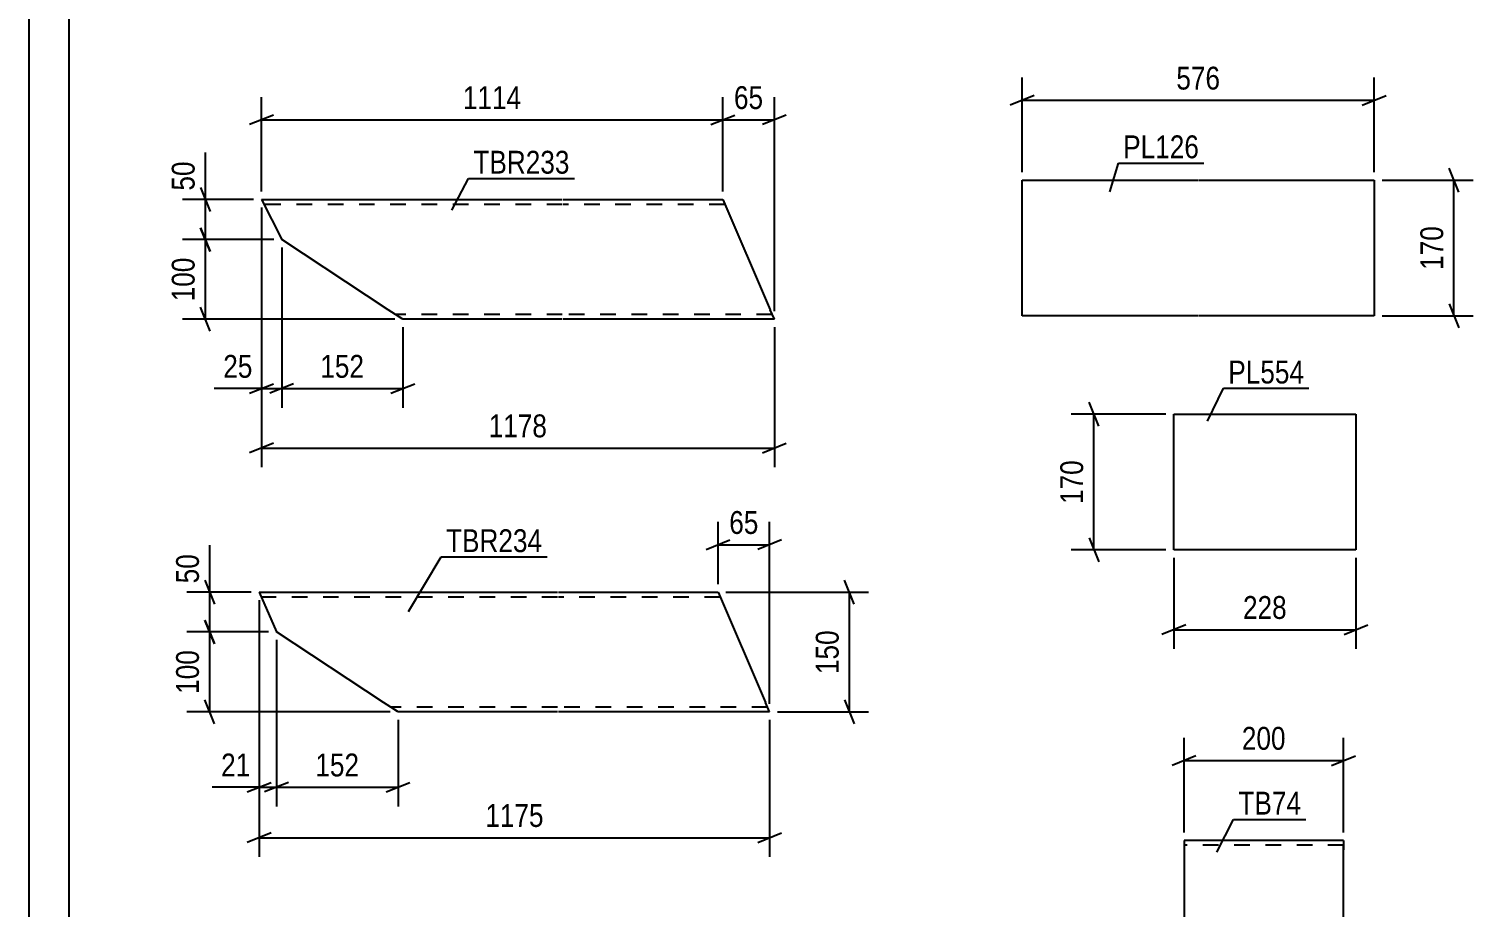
# Model space of a CAD drawing. Header units: millimetres. Extents: x 0 to 594, y 0 to 420.
# Drawn here: x 0 to 181, y 163.7 to 273.8 of the extents above; entities that cross this region are included whole.
import ezdxf

# ---------------------------------------------------------------- set-up
doc = ezdxf.new("R2010")
doc.units = ezdxf.units.MM
doc.linetypes.add('DXK_LINE_DOT2', pattern=[3.9198, 1.9599, -1.9599])
doc.styles.add('Arial Narrow', font='ARIALN.TTF', dxfattribs={"height": 0.2})

# ---------------------------------------------------------------- blocks, each defined once
blk = doc.blocks.new('Unknown-570384838-1134')
at = {"color": 5, "linetype": 'Continuous'}
for p, q in [((0, 420), (0, 0)), ((5, 415), (5, 5))]:
    blk.add_line(p, q, dxfattribs=at)
blk = doc.blocks.new('Part-570384838-22333 - 22332')
at = {"color": 2, "linetype": 'Continuous'}
for p, q in [((29.14, 252.38), (66.85, 252.38)), ((29.14, 252.38), (31.68, 247.36)), ((66.95, 252.38), (86.95, 252.38)), ((86.95, 252.38), (92.9, 238.58)), ((45.03, 238.58), (31.68, 247.36)), ((46.85, 237.38), (45.03, 238.58)), ((66.85, 237.38), (46.85, 237.38)), ((93.42, 237.38), (66.95, 237.38)), ((93.42, 237.38), (92.9, 238.58))]:
    blk.add_line(p, q, dxfattribs=at)
at = {"color": 7, "linetype": 'DXK_LINE_DOT2'}
for p, q in [((66.85, 251.78), (29.44, 251.78)), ((87.21, 251.78), (66.95, 251.78)), ((46.71, 237.47), (45.03, 238.58)), ((66.85, 237.98), (45.94, 237.98)), ((93.16, 237.98), (66.95, 237.98)), ((93.14, 238.03), (93, 238.35)), ((93.16, 237.98), (93.14, 238.03))]:
    blk.add_line(p, q, dxfattribs=at)
blk = doc.blocks.new('Part-570384838-22341 - 22340')
at = {"color": 2, "linetype": 'Continuous'}
for p, q in [((28.87, 203.17), (66.26, 203.17)), ((28.87, 203.17), (31.02, 198.19)), ((66.36, 203.17), (86.36, 203.17)), ((86.36, 203.17), (92.31, 189.37)), ((44.44, 189.37), (31.02, 198.19)), ((46.26, 188.17), (44.44, 189.37)), ((92.83, 188.17), (92.31, 189.37)), ((66.26, 188.17), (46.26, 188.17)), ((92.83, 188.17), (66.36, 188.17))]:
    blk.add_line(p, q, dxfattribs=at)
at = {"color": 7, "linetype": 'DXK_LINE_DOT2'}
for p, q in [((66.26, 202.57), (29.13, 202.57)), ((86.62, 202.57), (66.36, 202.57)), ((46.12, 188.26), (44.44, 189.37)), ((66.26, 188.77), (45.35, 188.77)), ((92.57, 188.77), (66.36, 188.77)), ((92.55, 188.81), (92.41, 189.14)), ((92.57, 188.77), (92.55, 188.81))]:
    blk.add_line(p, q, dxfattribs=at)
blk = doc.blocks.new('Part-570384838-22533 - 22532')
at = {"color": 2, "linetype": 'Continuous'}
for p, q in [((124.49, 237.82), (124.49, 254.82)), ((124.49, 254.82), (146.49, 254.82)), ((146.59, 254.82), (168.59, 254.82)), ((168.59, 254.82), (168.59, 237.82)), ((146.49, 237.82), (124.49, 237.82)), ((168.59, 237.82), (146.59, 237.82))]:
    blk.add_line(p, q, dxfattribs=at)
blk = doc.blocks.new('Part-570384838-22547 - 22546')
at = {"color": 2, "linetype": 'Continuous'}
for p, q in [((143.47, 208.48), (143.47, 225.48)), ((143.47, 225.48), (166.31, 225.48)), ((166.31, 225.48), (166.31, 208.48)), ((166.31, 208.48), (143.47, 208.48))]:
    blk.add_line(p, q, dxfattribs=at)
blk = doc.blocks.new('Part-570384838-22555 - 22554')
at = {"color": 2, "linetype": 'Continuous'}
for p, q in [((164.76, 172.08), (144.76, 172.08)), ((144.76, 172.08), (144.76, 157.17)), ((164.76, 172.08), (164.76, 171.99)), ((164.76, 171.99), (164.76, 171.73)), ((164.76, 171.73), (164.76, 170.88)), ((164.76, 158.28), (164.76, 170.88)), ((164.76, 157.08), (164.76, 158.28)), ((144.76, 157.17), (144.76, 157.08)), ((144.76, 157.08), (164.76, 157.08))]:
    blk.add_line(p, q, dxfattribs=at)
at = {"color": 7, "linetype": 'DXK_LINE_DOT2'}
for p, q in [((164.76, 171.48), (144.76, 171.48)), ((164.76, 171.73), (164.76, 171.48)), ((164.76, 170.88), (164.76, 171.34)), ((144.76, 157.68), (144.76, 157.73)), ((164.76, 157.68), (144.76, 157.68)), ((164.76, 157.73), (164.76, 158.05)), ((164.76, 157.68), (164.76, 157.73))]:
    blk.add_line(p, q, dxfattribs=at)
blk = doc.blocks.new('StraightDimension-570384838-26420 - 22332')
at = {"color": 7, "linetype": 'Continuous'}
for p, q in [((86.95, 253.38), (86.95, 265.23)), ((93.42, 238.38), (93.42, 265.23)), ((85.45, 261.78), (88.45, 262.98)), ((94.92, 262.98), (91.92, 261.78)), ((86.95, 262.38), (93.42, 262.38))]:
    blk.add_line(p, q, dxfattribs=at)
at = {"color": 0}
blk.add_wipeout([(92.61, 263.13), (92.61, 267.33), (87.76, 267.33), (87.76, 263.13)], dxfattribs=at)
at = {"color": 3, "style": 'Arial Narrow'}
blk.add_text('65', height=2.863, dxfattribs=at).set_placement((88.36, 263.73))
blk = doc.blocks.new('StraightDimension-570384838-23027 - 22332')
at = {"color": 7, "linetype": 'Continuous'}
for p, q in [((21.52, 253.88), (22.72, 250.88)), ((28.14, 252.38), (19.27, 252.38)), ((22.12, 247.36), (22.12, 252.38)), ((22.72, 245.86), (21.52, 248.86)), ((30.68, 247.36), (19.27, 247.36))]:
    blk.add_line(p, q, dxfattribs=at)
at = {"color": 0}
blk.add_wipeout([(21.37, 257.76), (17.17, 257.76), (17.17, 252.91), (21.37, 252.91)], dxfattribs=at)
at = {"color": 7, "linetype": 'Continuous'}
blk.add_line((22.12, 252.38), (22.12, 258.29), dxfattribs=at)
blk.add_line((22.12, 252.38), (22.12, 258.29), dxfattribs=at)
at = {"color": 3, "style": 'Arial Narrow'}
blk.add_text('50', height=2.863, rotation=90.0002, dxfattribs=at).set_placement((20.77, 253.51))
blk = doc.blocks.new('StraightDimension-570384838-26370 - 22332')
at = {"color": 7, "linetype": 'Continuous'}
for p, q in [((31.68, 246.36), (31.68, 226.3)), ((46.85, 236.38), (46.85, 226.3)), ((33.18, 229.3), (30.18, 228.1)), ((31.68, 228.7), (46.85, 228.7)), ((45.35, 228.1), (48.35, 229.3))]:
    blk.add_line(p, q, dxfattribs=at)
at = {"color": 0}
blk.add_wipeout([(42.61, 229.45), (42.61, 233.65), (35.92, 233.65), (35.92, 229.45)], dxfattribs=at)
at = {"color": 3, "style": 'Arial Narrow'}
blk.add_text('152', height=2.863, dxfattribs=at).set_placement((36.52, 230.05))
blk = doc.blocks.new('StraightDimension-570384838-23028 - 22332')
at = {"color": 7, "linetype": 'Continuous'}
for p, q in [((21.52, 248.86), (22.72, 245.86)), ((30.68, 247.36), (19.27, 247.36)), ((22.12, 237.38), (22.12, 247.36)), ((45.85, 237.38), (19.27, 237.38)), ((22.72, 235.88), (21.52, 238.88))]:
    blk.add_line(p, q, dxfattribs=at)
at = {"color": 0}
blk.add_wipeout([(21.37, 245.71), (17.17, 245.71), (17.17, 239.03), (21.37, 239.03)], dxfattribs=at)
at = {"color": 3, "style": 'Arial Narrow'}
blk.add_text('100', height=2.863, rotation=90.0002, dxfattribs=at).set_placement((20.77, 239.63))
blk = doc.blocks.new('StraightDimension-570384838-23041 - 22332')
at = {"color": 7, "linetype": 'Continuous'}
for p, q in [((29.14, 251.38), (29.14, 218.84)), ((93.42, 236.38), (93.42, 218.84)), ((30.64, 221.84), (27.64, 220.64)), ((29.14, 221.24), (93.42, 221.24)), ((91.92, 220.64), (94.92, 221.84))]:
    blk.add_line(p, q, dxfattribs=at)
at = {"color": 0}
blk.add_wipeout([(65.53, 221.99), (65.53, 226.19), (57.02, 226.19), (57.02, 221.99)], dxfattribs=at)
at = {"color": 3, "style": 'Arial Narrow'}
blk.add_text('1178', height=2.863, dxfattribs=at).set_placement((57.62, 222.59))
blk = doc.blocks.new('StraightDimension-570384838-26371 - 22332')
at = {"color": 7, "linetype": 'Continuous'}
for p, q in [((29.14, 251.38), (29.14, 226.3)), ((31.68, 246.36), (31.68, 226.3)), ((27.64, 228.1), (30.64, 229.3)), ((29.14, 228.7), (31.68, 228.7)), ((33.18, 229.3), (30.18, 228.1))]:
    blk.add_line(p, q, dxfattribs=at)
at = {"color": 0}
blk.add_wipeout([(28.61, 229.45), (28.61, 233.65), (23.76, 233.65), (23.76, 229.45)], dxfattribs=at)
at = {"color": 7, "linetype": 'Continuous'}
blk.add_line((29.14, 228.7), (23.23, 228.7), dxfattribs=at)
blk.add_line((29.14, 228.7), (23.23, 228.7), dxfattribs=at)
at = {"color": 3, "style": 'Arial Narrow'}
blk.add_text('25', height=2.863, dxfattribs=at).set_placement((24.36, 230.05))
blk = doc.blocks.new('StraightDimension-570384838-26421 - 22332')
at = {"color": 7, "linetype": 'Continuous'}
for p, q in [((29.14, 253.38), (29.14, 265.23)), ((86.95, 253.38), (86.95, 265.23)), ((30.64, 262.98), (27.64, 261.78)), ((85.45, 261.78), (88.45, 262.98)), ((29.14, 262.38), (86.95, 262.38))]:
    blk.add_line(p, q, dxfattribs=at)
at = {"color": 0}
blk.add_wipeout([(62.3, 263.13), (62.3, 267.33), (53.79, 267.33), (53.79, 263.13)], dxfattribs=at)
at = {"color": 3, "style": 'Arial Narrow'}
blk.add_text('1114', height=2.863, dxfattribs=at).set_placement((54.39, 263.73))
blk = doc.blocks.new('StraightDimension-570384838-23065 - 22340')
at = {"color": 7, "linetype": 'Continuous'}
for p, q in [((103.43, 201.67), (102.23, 204.67)), ((87.36, 203.17), (105.23, 203.17)), ((102.83, 188.17), (102.83, 203.17)), ((102.23, 189.67), (103.43, 186.67)), ((93.83, 188.17), (105.23, 188.17))]:
    blk.add_line(p, q, dxfattribs=at)
at = {"color": 0}
blk.add_wipeout([(102.08, 199.01), (97.88, 199.01), (97.88, 192.32), (102.08, 192.32)], dxfattribs=at)
at = {"color": 3, "style": 'Arial Narrow'}
blk.add_text('150', height=2.863, rotation=90.0002, dxfattribs=at).set_placement((101.48, 192.92))
blk = doc.blocks.new('StraightDimension-570384838-23057 - 22340')
at = {"color": 7, "linetype": 'Continuous'}
for p, q in [((22.06, 204.67), (23.26, 201.67)), ((27.87, 203.17), (19.81, 203.17)), ((22.66, 198.19), (22.66, 203.17)), ((23.26, 196.69), (22.06, 199.69)), ((30.02, 198.19), (19.81, 198.19))]:
    blk.add_line(p, q, dxfattribs=at)
at = {"color": 0}
blk.add_wipeout([(21.91, 208.55), (17.71, 208.55), (17.71, 203.69), (21.91, 203.69)], dxfattribs=at)
at = {"color": 7, "linetype": 'Continuous'}
blk.add_line((22.66, 203.17), (22.66, 209.07), dxfattribs=at)
blk.add_line((22.66, 203.17), (22.66, 209.07), dxfattribs=at)
at = {"color": 3, "style": 'Arial Narrow'}
blk.add_text('50', height=2.863, rotation=90.0002, dxfattribs=at).set_placement((21.31, 204.29))
blk = doc.blocks.new('StraightDimension-570384838-23058 - 22340')
at = {"color": 7, "linetype": 'Continuous'}
for p, q in [((22.06, 199.69), (23.26, 196.69)), ((30.02, 198.19), (19.81, 198.19)), ((22.66, 188.17), (22.66, 198.19)), ((23.26, 186.67), (22.06, 189.67)), ((45.26, 188.17), (19.81, 188.17))]:
    blk.add_line(p, q, dxfattribs=at)
at = {"color": 0}
blk.add_wipeout([(21.91, 196.52), (17.71, 196.52), (17.71, 189.84), (21.91, 189.84)], dxfattribs=at)
at = {"color": 3, "style": 'Arial Narrow'}
blk.add_text('100', height=2.863, rotation=90.0002, dxfattribs=at).set_placement((21.31, 190.44))
blk = doc.blocks.new('StraightDimension-570384838-23045 - 22340')
at = {"color": 7, "linetype": 'Continuous'}
for p, q in [((86.36, 204.17), (86.36, 211.98)), ((92.83, 189.17), (92.83, 211.98)), ((84.86, 208.53), (87.86, 209.73)), ((86.36, 209.13), (92.83, 209.13)), ((94.33, 209.73), (91.33, 208.53))]:
    blk.add_line(p, q, dxfattribs=at)
at = {"color": 0}
blk.add_wipeout([(92.03, 209.88), (92.03, 214.08), (87.17, 214.08), (87.17, 209.88)], dxfattribs=at)
at = {"color": 3, "style": 'Arial Narrow'}
blk.add_text('65', height=2.863, dxfattribs=at).set_placement((87.77, 210.48))
blk = doc.blocks.new('StraightDimension-570384838-23071 - 22340')
at = {"color": 7, "linetype": 'Continuous'}
for p, q in [((28.87, 202.17), (28.87, 170.01)), ((92.83, 187.17), (92.83, 170.01)), ((30.37, 173.01), (27.37, 171.81)), ((28.87, 172.41), (92.83, 172.41)), ((91.33, 171.81), (94.33, 173.01))]:
    blk.add_line(p, q, dxfattribs=at)
at = {"color": 0}
blk.add_wipeout([(65.11, 173.16), (65.11, 177.36), (56.6, 177.36), (56.6, 173.16)], dxfattribs=at)
at = {"color": 3, "style": 'Arial Narrow'}
blk.add_text('1175', height=2.863, dxfattribs=at).set_placement((57.2, 173.76))
blk = doc.blocks.new('StraightDimension-570384838-26448 - 22340')
at = {"color": 7, "linetype": 'Continuous'}
for p, q in [((31.02, 197.19), (31.02, 176.34)), ((46.26, 187.17), (46.26, 176.34)), ((32.52, 179.34), (29.52, 178.14)), ((44.76, 178.14), (47.76, 179.34)), ((31.02, 178.74), (46.26, 178.74))]:
    blk.add_line(p, q, dxfattribs=at)
at = {"color": 0}
blk.add_wipeout([(41.98, 179.49), (41.98, 183.69), (35.3, 183.69), (35.3, 179.49)], dxfattribs=at)
at = {"color": 3, "style": 'Arial Narrow'}
blk.add_text('152', height=2.863, dxfattribs=at).set_placement((35.9, 180.09))
blk = doc.blocks.new('StraightDimension-570384838-26449 - 22340')
at = {"color": 7, "linetype": 'Continuous'}
for p, q in [((28.87, 202.17), (28.87, 176.34)), ((31.02, 197.19), (31.02, 176.34)), ((27.37, 178.14), (30.37, 179.34)), ((32.52, 179.34), (29.52, 178.14)), ((28.87, 178.74), (31.02, 178.74))]:
    blk.add_line(p, q, dxfattribs=at)
at = {"color": 0}
blk.add_wipeout([(28.35, 179.49), (28.35, 183.69), (23.49, 183.69), (23.49, 179.49)], dxfattribs=at)
at = {"color": 7, "linetype": 'Continuous'}
blk.add_line((28.87, 178.74), (22.97, 178.74), dxfattribs=at)
blk.add_line((28.87, 178.74), (22.97, 178.74), dxfattribs=at)
at = {"color": 3, "style": 'Arial Narrow'}
blk.add_text('21', height=2.863, dxfattribs=at).set_placement((24.09, 180.09))
blk = doc.blocks.new('StraightDimension-570384838-23411 - 22532')
at = {"color": 7, "linetype": 'Continuous'}
for p, q in [((179.19, 253.32), (177.99, 256.32)), ((169.59, 254.82), (180.99, 254.82)), ((178.59, 237.82), (178.59, 254.82)), ((177.99, 239.32), (179.19, 236.32)), ((169.59, 237.82), (180.99, 237.82))]:
    blk.add_line(p, q, dxfattribs=at)
at = {"color": 0}
blk.add_wipeout([(177.84, 249.66), (173.64, 249.66), (173.64, 242.97), (177.84, 242.97)], dxfattribs=at)
at = {"color": 3, "style": 'Arial Narrow'}
blk.add_text('170', height=2.863, rotation=90.0002, dxfattribs=at).set_placement((177.24, 243.57))
blk = doc.blocks.new('StraightDimension-570384838-23415 - 22532')
at = {"color": 7, "linetype": 'Continuous'}
for p, q in [((124.49, 255.82), (124.49, 267.67)), ((168.59, 255.82), (168.59, 267.67)), ((125.99, 265.42), (122.99, 264.22)), ((124.49, 264.82), (168.59, 264.82)), ((167.09, 264.22), (170.09, 265.42))]:
    blk.add_line(p, q, dxfattribs=at)
at = {"color": 0}
blk.add_wipeout([(149.88, 265.57), (149.88, 269.77), (143.2, 269.77), (143.2, 265.57)], dxfattribs=at)
at = {"color": 3, "style": 'Arial Narrow'}
blk.add_text('576', height=2.863, dxfattribs=at).set_placement((143.8, 266.17))
blk = doc.blocks.new('StraightDimension-570384838-23419 - 22546')
at = {"color": 7, "linetype": 'Continuous'}
for p, q in [((134.07, 223.98), (132.87, 226.98)), ((142.47, 225.48), (130.62, 225.48)), ((133.47, 208.48), (133.47, 225.48)), ((132.87, 209.98), (134.07, 206.98)), ((142.47, 208.48), (130.62, 208.48))]:
    blk.add_line(p, q, dxfattribs=at)
at = {"color": 0}
blk.add_wipeout([(132.72, 220.32), (128.52, 220.32), (128.52, 213.63), (132.72, 213.63)], dxfattribs=at)
at = {"color": 3, "style": 'Arial Narrow'}
blk.add_text('170', height=2.863, rotation=90.0002, dxfattribs=at).set_placement((132.12, 214.23))
blk = doc.blocks.new('StraightDimension-570384838-23423 - 22546')
at = {"color": 7, "linetype": 'Continuous'}
for p, q in [((143.47, 207.48), (143.47, 196.08)), ((166.31, 207.48), (166.31, 196.08)), ((144.97, 199.08), (141.97, 197.88)), ((143.47, 198.48), (166.31, 198.48)), ((164.81, 197.88), (167.81, 199.08))]:
    blk.add_line(p, q, dxfattribs=at)
at = {"color": 0}
blk.add_wipeout([(158.23, 199.23), (158.23, 203.43), (151.55, 203.43), (151.55, 199.23)], dxfattribs=at)
at = {"color": 3, "style": 'Arial Narrow'}
blk.add_text('228', height=2.863, dxfattribs=at).set_placement((152.15, 199.83))
blk = doc.blocks.new('StraightDimension-570384838-23427 - 22554')
at = {"color": 7, "linetype": 'Continuous'}
for p, q in [((144.76, 173.08), (144.76, 184.93)), ((164.76, 173.08), (164.76, 184.93)), ((146.26, 182.68), (143.26, 181.48)), ((144.76, 182.08), (164.76, 182.08)), ((163.26, 181.48), (166.26, 182.68))]:
    blk.add_line(p, q, dxfattribs=at)
at = {"color": 0}
blk.add_wipeout([(158.1, 182.83), (158.1, 187.03), (151.41, 187.03), (151.41, 182.83)], dxfattribs=at)
at = {"color": 3, "style": 'Arial Narrow'}
blk.add_text('200', height=2.863, dxfattribs=at).set_placement((152.01, 183.43))
blk = doc.blocks.new('Mark-570384838-23669 - 22332')
at = {"color": 0}
blk.add_wipeout([(67.77, 255.63), (67.77, 258.63), (55.71, 258.63), (55.71, 255.63)], dxfattribs=at)
blk.add_wipeout([(67.77, 255.63), (67.77, 258.63), (55.71, 258.63), (55.71, 255.63)], dxfattribs=at)
at = {"color": 30, "linetype": 'Continuous'}
for p, q in [((52.99, 251.07), (55.11, 255.03)), ((55.11, 255.03), (68.37, 255.03))]:
    blk.add_line(p, q, dxfattribs=at)
at = {"color": 3, "style": 'Arial Narrow'}
blk.add_text('TBR233', height=2.863, dxfattribs=at).set_placement((55.71, 255.63))
blk = doc.blocks.new('Mark-570384838-23672 - 22340')
at = {"color": 0}
blk.add_wipeout([(64.34, 208.2), (64.34, 211.2), (52.28, 211.2), (52.28, 208.2)], dxfattribs=at)
blk.add_wipeout([(64.34, 208.2), (64.34, 211.2), (52.28, 211.2), (52.28, 208.2)], dxfattribs=at)
at = {"color": 30, "linetype": 'Continuous'}
for p, q in [((47.59, 200.75), (51.68, 207.6)), ((51.68, 207.6), (64.94, 207.6))]:
    blk.add_line(p, q, dxfattribs=at)
at = {"color": 3, "style": 'Arial Narrow'}
blk.add_text('TBR234', height=2.863, dxfattribs=at).set_placement((52.28, 208.2))
blk = doc.blocks.new('Mark-570384838-23740 - 22532')
at = {"color": 0}
blk.add_wipeout([(146.64, 257.56), (146.64, 260.56), (137.14, 260.56), (137.14, 257.56)], dxfattribs=at)
blk.add_wipeout([(146.64, 257.56), (146.64, 260.56), (137.14, 260.56), (137.14, 257.56)], dxfattribs=at)
at = {"color": 30, "linetype": 'Continuous'}
for p, q in [((135.45, 253.35), (136.54, 256.96)), ((136.54, 256.96), (147.24, 256.96))]:
    blk.add_line(p, q, dxfattribs=at)
at = {"color": 3, "style": 'Arial Narrow'}
blk.add_text('PL126', height=2.863, dxfattribs=at).set_placement((137.14, 257.56))
blk = doc.blocks.new('Mark-570384838-23743 - 22546')
at = {"color": 0}
blk.add_wipeout([(159.82, 229.33), (159.82, 232.33), (150.31, 232.33), (150.31, 229.33)], dxfattribs=at)
blk.add_wipeout([(159.82, 229.33), (159.82, 232.33), (150.31, 232.33), (150.31, 229.33)], dxfattribs=at)
at = {"color": 30, "linetype": 'Continuous'}
for p, q in [((147.72, 224.62), (149.71, 228.73)), ((149.71, 228.73), (160.42, 228.73))]:
    blk.add_line(p, q, dxfattribs=at)
at = {"color": 3, "style": 'Arial Narrow'}
blk.add_text('PL554', height=2.863, dxfattribs=at).set_placement((150.31, 229.33))
blk = doc.blocks.new('Mark-570384838-23746 - 22554')
at = {"color": 0}
blk.add_wipeout([(159.43, 175.31), (159.43, 178.31), (151.58, 178.31), (151.58, 175.31)], dxfattribs=at)
blk.add_wipeout([(159.43, 175.31), (159.43, 178.31), (151.58, 178.31), (151.58, 175.31)], dxfattribs=at)
at = {"color": 30, "linetype": 'Continuous'}
for p, q in [((148.87, 170.61), (150.98, 174.71)), ((150.98, 174.71), (160.03, 174.71))]:
    blk.add_line(p, q, dxfattribs=at)
at = {"color": 3, "style": 'Arial Narrow'}
blk.add_text('TB74', height=2.863, dxfattribs=at).set_placement((151.58, 175.31))

msp = doc.modelspace()

# ---------------------------------------------------------------- block references
for name in ['Unknown-570384838-1134', 'Part-570384838-22533 - 22532', 'Part-570384838-22333 - 22332', 'Part-570384838-22547 - 22546', 'Part-570384838-22341 - 22340', 'Part-570384838-22555 - 22554']:
    msp.add_blockref(name, (0, 0))

# ---------------------------------------------------------------- next in the draw order: block references
for name in ['StraightDimension-570384838-26420 - 22332', 'StraightDimension-570384838-23027 - 22332', 'StraightDimension-570384838-23411 - 22532', 'Mark-570384838-23743 - 22546', 'StraightDimension-570384838-23419 - 22546', 'StraightDimension-570384838-23057 - 22340', 'StraightDimension-570384838-23065 - 22340', 'StraightDimension-570384838-23427 - 22554']:
    msp.add_blockref(name, (0, 0))

# ---------------------------------------------------------------- next in the draw order: block references
for name in ['StraightDimension-570384838-23415 - 22532', 'StraightDimension-570384838-26421 - 22332', 'StraightDimension-570384838-26370 - 22332', 'StraightDimension-570384838-23045 - 22340', 'StraightDimension-570384838-23423 - 22546', 'StraightDimension-570384838-23058 - 22340', 'Mark-570384838-23746 - 22554']:
    msp.add_blockref(name, (0, 0))

# ---------------------------------------------------------------- next in the draw order: block references
for name in ['Mark-570384838-23740 - 22532', 'StraightDimension-570384838-23028 - 22332', 'StraightDimension-570384838-23071 - 22340']:
    msp.add_blockref(name, (0, 0))

# ---------------------------------------------------------------- next in the draw order: block references
for name in ['StraightDimension-570384838-23041 - 22332', 'Mark-570384838-23672 - 22340', 'StraightDimension-570384838-26448 - 22340']:
    msp.add_blockref(name, (0, 0))

# ---------------------------------------------------------------- next in the draw order: block references
for name in ['Mark-570384838-23669 - 22332', 'StraightDimension-570384838-26371 - 22332', 'StraightDimension-570384838-26449 - 22340']:
    msp.add_blockref(name, (0, 0))

doc.saveas('drawing.dxf')
